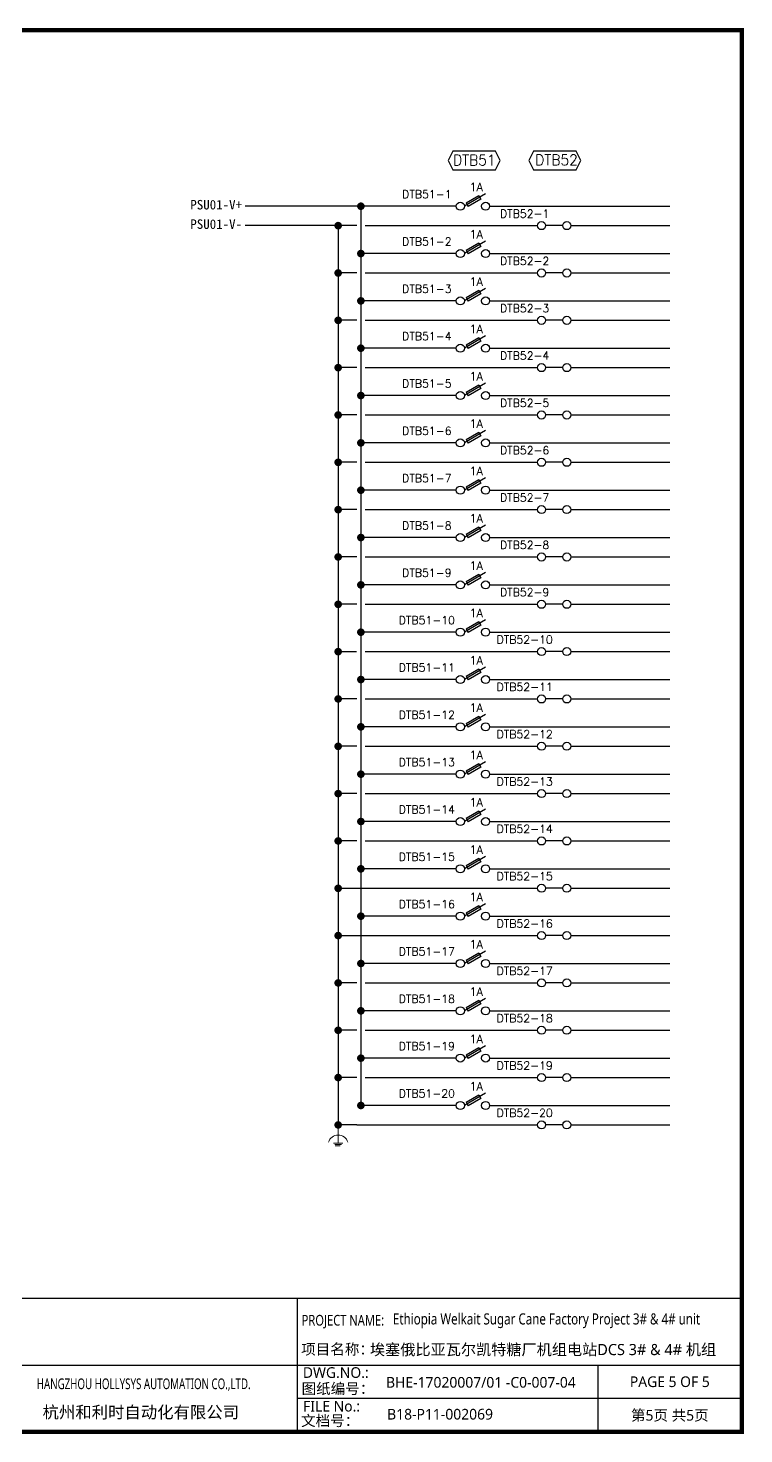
# Model space of a CAD drawing. Extents: x 81437 to 204847, y -54769 to -29444.
# Drawn here: x 118270 to 119881, y -41369 to -38208 of the extents above; entities that cross this region are included whole.
import ezdxf
from ezdxf.enums import TextEntityAlignment as Align
from ezdxf.lldxf.tags import DXFTag

# ---------------------------------------------------------------- set-up
doc = ezdxf.new("R2010")
doc.units = 0
doc.header["$LTSCALE"] = 100
doc.header["$MEASUREMENT"] = 0
for name, color, linetype in [('t', 1, 'Continuous'), ('TEXT', 7, 'Continuous'), ('WIRING', 3, 'Continuous')]:
    doc.layers.add(name, color=color, linetype=linetype)
doc.styles.add('HZTXT1', font='', dxfattribs={"width": 0.8})
doc.styles.add('ROMANS', font='romans', dxfattribs={"width": 0.8, "height": 2})
doc.styles.add('SIMPLEX', font='simplex')
doc.styles.get("Standard").update_dxf_attribs({"font": ''})
doc.styles.add('微软雅黑', font='')
doc.styles.get('HZTXT1').set_extended_font_data('SimSun')
doc.styles.get('Standard').set_extended_font_data('SimSun')
doc.styles.get('微软雅黑').set_extended_font_data('Microsoft YaHei')
tags = doc.linetypes.add('CENTER', pattern=[2, 1.25, -0.25, 0.25, -0.25]).pattern_tags.tags
tags[10:11] = [DXFTag(74, 4), DXFTag(75, 0), DXFTag(340, '0'), DXFTag(46, 1.0), DXFTag(50, 0.0), DXFTag(44, 0.0), DXFTag(45, 0.0)]
tags[8:9] = [DXFTag(74, 4), DXFTag(75, 0), DXFTag(340, '0'), DXFTag(46, 1.0), DXFTag(50, 0.0), DXFTag(44, 0.0), DXFTag(45, 0.0)]
tags[6:7] = [DXFTag(74, 4), DXFTag(75, 0), DXFTag(340, '0'), DXFTag(46, 1.0), DXFTag(50, 0.0), DXFTag(44, 0.0), DXFTag(45, 0.0)]
tags[4:5] = [DXFTag(74, 4), DXFTag(75, 0), DXFTag(340, '0'), DXFTag(46, 1.0), DXFTag(50, 0.0), DXFTag(44, 0.0), DXFTag(45, 0.0)]
tags = doc.linetypes.add('HIDDEN', pattern=[0.375, 0.25, -0.125]).pattern_tags.tags
tags[6:7] = [DXFTag(74, 4), DXFTag(75, 0), DXFTag(340, '0'), DXFTag(46, 1.0), DXFTag(50, 0.0), DXFTag(44, 0.0), DXFTag(45, 0.0)]
tags[4:5] = [DXFTag(74, 4), DXFTag(75, 0), DXFTag(340, '0'), DXFTag(46, 1.0), DXFTag(50, 0.0), DXFTag(44, 0.0), DXFTag(45, 0.0)]

# ---------------------------------------------------------------- blocks, each defined once
blk = doc.blocks.new('图框')
at = {"color": 7}
for p, q in [((3109.5, -2910.4), (3109.5, -3210.4)), ((2209.5, -3060.4), (3109.5, -3060.4)), ((3109.5, -3060.4), (4109.5, -3060.4)), ((3785.6, -3060.4), (3785.6, -3210.4)), ((4109.5, -3135.4), (3109.5, -3135.4))]:
    blk.add_line(p, q, dxfattribs=at)
at = {"color": 7, "const_width": 3}
blk.add_lwpolyline([(4109.5, -2910.4), (-6.2, -2910.4)], dxfattribs=at)
at = {"layer": 't', "color": 7, "const_width": 9.62}
blk.add_lwpolyline([(4109.5, -3210.4), (4109.5, -58.9), (-6.2, -58.9), (-6.2, -3210.4)], close=True, dxfattribs=at)
at = {"color": 7, "linetype": 'CENTER', "style": '微软雅黑'}
for s, height, p in [('项目名称：', 24, (3118.2, -3036.9)), ('图纸编号：', 24, (3119.1, -3125.5)), ('杭州和利时自动化有限公司', 27, (2536.4, -3180)), ('文档号：', 24, (3117.9, -3197.6))]:
    blk.add_text(s, height=height, dxfattribs=at).set_placement(p)
at = {"color": 7, "style": '微软雅黑', "flags": 8}
for tag, p, height in [('DWG.NAME:', (1375.5, -2969.2), 25), ('DWG.NO.:', (3122, -3089.3), 24), ('图纸编号', (3309.2, -3111.3), 24), ('FILENO.:', (3122.5, -3165), 24), ('文档号', (3311.6, -3183), 24)]:
    blk.add_attdef(tag, p, '', height=height, dxfattribs=at)
at = {"color": 7, "style": '微软雅黑', "width": 0.8, "flags": 8}
for tag, p, height in [('PROJECTNAME:', (3119.3, -2971.7), 24), ('PROJECT_NAME', (3324.7, -2969.2), 25)]:
    blk.add_attdef(tag, p, '', height=height, dxfattribs=at)
at = {"color": 7, "style": '微软雅黑', "flags": 8}
for tag, height, width, p in [('RENLIU', 24, 0.7, (692, -3009.2)), ('SHUFENWANG', 24, 0.7, (879.6, -3009.2)), ('FANGHOU', 24, 0.7, (1063.6, -3009.2)), ('DANDANLI', 24, 0.7, (1243.9, -3009.2)), ('#10STATIONONTROLCABINETCOVER', 30, 0.6, (1771.7, -3076)), ('HANGZHOUHOLLYSYSAUTOMATIONCO.,LTD.', 24, 0.7, (2763.9, -3104.6))]:
    blk.add_attdef(tag, text='', height=height, dxfattribs=dict(at, width=width)).set_placement(p, align=Align.MIDDLE)
for tag, p in [('图纸名称:', (1371.6, -3024.8)), ('项目名称', (3272.9, -3045.6))]:
    blk.add_attdef(tag, text='', height=25, dxfattribs=at).set_placement(p, align=Align.BOTTOM_LEFT)
at = {"color": 7, "flags": 8}
blk.add_attdef('A', text='', height=23, dxfattribs=at).set_placement((53.7, -3033.7), align=Align.MIDDLE)
at = {"color": 7, "style": '微软雅黑', "flags": 8}
for tag, height, p in [('设计时间', 23, (207.7, -3033.7)), ('刘仁', 23, (692, -3061.1)), ('王姝芬', 23, (879.6, -3061.1)), ('侯方', 23, (1063.6, -3061.1)), ('李丹丹', 23, (1243.9, -3061.1)), ('PAGEXOFX', 24, (3947.6, -3097.9)), ('REV.', 24, (53.2, -3121.9)), ('DATE', 24, (202.7, -3121.9)), ('DESCRIPTION', 24, (445.6, -3121.9)), ('PREPARED', 24, (692, -3121.9)), ('CHECKED', 24, (879.6, -3121.9)), ('SIGNED', 24, (1063.6, -3121.9)), ('APPROVED', 24, (1243.9, -3121.9)), ('图纸名称', 30, (1771.7, -3153.6)), ('第几页共几页', 24, (3947.6, -3172.9))]:
    blk.add_attdef(tag, text='', height=height, dxfattribs=at).set_placement(p, align=Align.MIDDLE)

msp = doc.modelspace()

# ---------------------------------------------------------------- linework, layer by layer
at = {"color": 1}
for p, q in [((119233.7, -38608.3), (118758.6, -38608.3)), ((119018.9, -38608.3), (119018.9, -40630.6)), ((119308.6, -38608.3), (119713.9, -38608.3)), ((119233.7, -38714.8), (119018.9, -38714.8)), ((119308.6, -38714.8), (119713.9, -38714.8)), ((119233.7, -38821.2), (119018.9, -38821.2)), ((119308.6, -38821.2), (119713.9, -38821.2)), ((119233.7, -38927.6), (119018.9, -38927.6)), ((119308.6, -38927.6), (119713.9, -38927.6)), ((119233.7, -39034.1), (119018.9, -39034.1)), ((119308.6, -39034.1), (119713.9, -39034.1)), ((119233.7, -39140.5), (119018.9, -39140.5)), ((119308.6, -39140.5), (119713.9, -39140.5)), ((119233.7, -39246.9), (119018.9, -39246.9)), ((119308.6, -39246.9), (119713.9, -39246.9)), ((119233.7, -39353.4), (119018.9, -39353.4)), ((119308.6, -39353.4), (119713.9, -39353.4)), ((119233.7, -39459.8), (119018.9, -39459.8)), ((119308.6, -39459.8), (119713.9, -39459.8)), ((119233.7, -39566.2), (119018.9, -39566.2)), ((119308.6, -39566.2), (119713.9, -39566.2)), ((119233.7, -39672.7), (119018.9, -39672.7)), ((119308.6, -39672.7), (119713.9, -39672.7)), ((119233.7, -39779.1), (119018.9, -39779.1)), ((119308.6, -39779.1), (119713.9, -39779.1)), ((119233.7, -39885.5), (119018.9, -39885.5)), ((119308.6, -39885.5), (119713.9, -39885.5)), ((119233.7, -39992), (119018.9, -39992)), ((119308.6, -39992), (119713.9, -39992)), ((119233.7, -40098.4), (119018.9, -40098.4)), ((119308.6, -40098.4), (119713.9, -40098.4)), ((119233.7, -40204.8), (119018.9, -40204.8)), ((119308.6, -40204.8), (119713.9, -40204.8)), ((119233.7, -40311.3), (119018.9, -40311.3)), ((119308.6, -40311.3), (119713.9, -40311.3)), ((119233.7, -40417.7), (119018.9, -40417.7)), ((119308.6, -40417.7), (119713.9, -40417.7)), ((119233.7, -40524.1), (119018.9, -40524.1)), ((119308.6, -40524.1), (119713.9, -40524.1)), ((119233.7, -40630.6), (119018.9, -40630.6)), ((119233.7, -40630.6), (119018.9, -40630.6)), ((119308.6, -40630.6), (119713.9, -40630.6))]:
    msp.add_line(p, q, dxfattribs=at)
at = {"color": 7, "linetype": 'Continuous'}
for p, q in [((119473.1, -38652), (119434.4, -38652)), ((119473.1, -38758.5), (119434.4, -38758.5)), ((119473.1, -38864.9), (119434.4, -38864.9)), ((119473.1, -38971.3), (119434.4, -38971.3)), ((119473.1, -39077.8), (119434.4, -39077.8)), ((119473.1, -39184.2), (119434.4, -39184.2)), ((119473.1, -39290.6), (119434.4, -39290.6)), ((119473.1, -39397.1), (119434.4, -39397.1)), ((119473.1, -39503.5), (119434.4, -39503.5)), ((119473.1, -39609.9), (119434.4, -39609.9)), ((119473.1, -39716.4), (119434.4, -39716.4)), ((119473.1, -39822.8), (119434.4, -39822.8)), ((119473.1, -39929.2), (119434.4, -39929.2)), ((119473.1, -40035.7), (119434.4, -40035.7)), ((119473.1, -40142.1), (119434.4, -40142.1)), ((119473.1, -40248.5), (119434.4, -40248.5)), ((119473.1, -40354.9), (119434.4, -40354.9)), ((119473.1, -40461.4), (119434.4, -40461.4)), ((119473.1, -40567.8), (119434.4, -40567.8)), ((119473.1, -40674.2), (119434.4, -40674.2))]:
    msp.add_line(p, q, dxfattribs=at)
at = {"color": 3, "lineweight": 0}
for p, q in [((118967.9, -40673.8), (118967.9, -40715.6)), ((118957.3, -40715.6), (118978.5, -40715.6)), ((118960, -40718.5), (118975.3, -40718.5)), ((118961, -40721.5), (118972.6, -40721.5))]:
    msp.add_line(p, q, dxfattribs=at)
at = {"color": 3}
for points in [[(119321.7, -38484.9), (119225.5, -38484.9), (119215.1, -38505.6), (119225.5, -38526.2), (119321.7, -38526.2), (119332.1, -38505.6), (119321.7, -38484.9)], [(119503.4, -38484.9), (119407.1, -38484.9), (119396.8, -38505.6), (119407.1, -38526.2), (119503.4, -38526.2), (119513.8, -38505.6), (119503.4, -38484.9)]]:
    msp.add_lwpolyline(points, dxfattribs=at)
at = {"color": 3, "const_width": 8.55}
for points in [[(119018.9, -38612.6, -1), (119018.9, -38604.1, -1)], [(119018.9, -38719.1, -1), (119018.9, -38710.5, -1)], [(119018.9, -38825.5, -1), (119018.9, -38816.9, -1)], [(119018.9, -38931.9, -1), (119018.9, -38923.4, -1)], [(119018.9, -39038.4, -1), (119018.9, -39029.8, -1)], [(119018.9, -39144.8, -1), (119018.9, -39136.2, -1)], [(119018.9, -39251.2, -1), (119018.9, -39242.7, -1)], [(119018.9, -39357.7, -1), (119018.9, -39349.1, -1)], [(119018.9, -39464.1, -1), (119018.9, -39455.5, -1)], [(119018.9, -39570.5, -1), (119018.9, -39562, -1)], [(119018.9, -39677, -1), (119018.9, -39668.4, -1)], [(119018.9, -39783.4, -1), (119018.9, -39774.8, -1)], [(119018.9, -39889.8, -1), (119018.9, -39881.3, -1)], [(119018.9, -39996.2, -1), (119018.9, -39987.7, -1)], [(119018.9, -40102.7, -1), (119018.9, -40094.1, -1)], [(119018.9, -40209.1, -1), (119018.9, -40200.6, -1)], [(119018.9, -40315.5, -1), (119018.9, -40307, -1)], [(119018.9, -40422, -1), (119018.9, -40413.4, -1)], [(119018.9, -40528.4, -1), (119018.9, -40519.9, -1)], [(119018.9, -40634.8, -1), (119018.9, -40626.3, -1)]]:
    msp.add_lwpolyline(points, format="xyb", close=True, dxfattribs=at)
at = {"color": 3, "lineweight": 0}
for centre, start, end in [((118966.3, -40718), 85.4404, 166.8945), ((118969.6, -40718), 13.1055, 94.5596)]:
    msp.add_arc(centre, 20.5, start, end, dxfattribs=at)
at = {"layer": 'TEXT', "color": 3}
for p, q in [((119299.5, -38580.5), (119251.8, -38608.3)), ((119255.5, -38600.6), (119284.1, -38584)), ((119289.1, -38592.6), (119260.5, -38609.1)), ((119284.1, -38584), (119289.1, -38592.6)), ((119255.5, -38600.6), (119260.5, -38609.1)), ((119299.5, -38686.9), (119251.8, -38714.8)), ((119255.5, -38707), (119284.1, -38690.5)), ((119284.1, -38690.5), (119289.1, -38699)), ((119255.5, -38707), (119260.5, -38715.5)), ((119289.1, -38699), (119260.5, -38715.5)), ((119299.5, -38793.3), (119251.8, -38821.2)), ((119255.5, -38813.5), (119284.1, -38796.9)), ((119255.5, -38813.5), (119260.5, -38822)), ((119289.1, -38805.4), (119260.5, -38822)), ((119284.1, -38796.9), (119289.1, -38805.4)), ((119299.5, -38899.8), (119251.8, -38927.6)), ((119255.5, -38919.9), (119284.1, -38903.3)), ((119289.1, -38911.9), (119260.5, -38928.4)), ((119284.1, -38903.3), (119289.1, -38911.9)), ((119255.5, -38919.9), (119260.5, -38928.4)), ((119299.5, -39006.2), (119251.8, -39034.1)), ((119255.5, -39026.3), (119284.1, -39009.8)), ((119255.5, -39026.3), (119260.5, -39034.8)), ((119289.1, -39018.3), (119260.5, -39034.8)), ((119284.1, -39009.8), (119289.1, -39018.3)), ((119299.5, -39112.6), (119251.8, -39140.5)), ((119255.5, -39132.8), (119284.1, -39116.2)), ((119255.5, -39132.8), (119260.5, -39141.3)), ((119289.1, -39124.7), (119260.5, -39141.3)), ((119284.1, -39116.2), (119289.1, -39124.7)), ((119299.5, -39219.1), (119251.8, -39246.9)), ((119255.5, -39239.2), (119284.1, -39222.6)), ((119284.1, -39222.6), (119289.1, -39231.2)), ((119255.5, -39239.2), (119260.5, -39247.7)), ((119289.1, -39231.2), (119260.5, -39247.7)), ((119299.5, -39325.5), (119251.8, -39353.4)), ((119255.5, -39345.6), (119284.1, -39329.1)), ((119255.5, -39345.6), (119260.5, -39354.1)), ((119289.1, -39337.6), (119260.5, -39354.1)), ((119284.1, -39329.1), (119289.1, -39337.6)), ((119299.5, -39431.9), (119251.8, -39459.8)), ((119255.5, -39452.1), (119284.1, -39435.5)), ((119289.1, -39444), (119260.5, -39460.6)), ((119284.1, -39435.5), (119289.1, -39444)), ((119255.5, -39452.1), (119260.5, -39460.6)), ((119299.5, -39538.4), (119251.8, -39566.2)), ((119255.5, -39558.5), (119284.1, -39541.9)), ((119284.1, -39541.9), (119289.1, -39550.5)), ((119255.5, -39558.5), (119260.5, -39567)), ((119289.1, -39550.5), (119260.5, -39567)), ((119299.5, -39644.8), (119251.8, -39672.7)), ((119255.5, -39664.9), (119284.1, -39648.4)), ((119255.5, -39664.9), (119260.5, -39673.4)), ((119289.1, -39656.9), (119260.5, -39673.4)), ((119284.1, -39648.4), (119289.1, -39656.9)), ((119299.5, -39751.2), (119251.8, -39779.1)), ((119255.5, -39771.4), (119284.1, -39754.8)), ((119289.1, -39763.3), (119260.5, -39779.9)), ((119284.1, -39754.8), (119289.1, -39763.3)), ((119255.5, -39771.4), (119260.5, -39779.9)), ((119299.5, -39857.7), (119251.8, -39885.5)), ((119255.5, -39877.8), (119284.1, -39861.2)), ((119284.1, -39861.2), (119289.1, -39869.8)), ((119255.5, -39877.8), (119260.5, -39886.3)), ((119289.1, -39869.8), (119260.5, -39886.3)), ((119299.5, -39964.1), (119251.8, -39992)), ((119255.5, -39984.2), (119284.1, -39967.7)), ((119255.5, -39984.2), (119260.5, -39992.7)), ((119289.1, -39976.2), (119260.5, -39992.7)), ((119284.1, -39967.7), (119289.1, -39976.2)), ((119299.5, -40070.5), (119251.8, -40098.4)), ((119255.5, -40090.7), (119284.1, -40074.1)), ((119289.1, -40082.6), (119260.5, -40099.2)), ((119284.1, -40074.1), (119289.1, -40082.6)), ((119255.5, -40090.7), (119260.5, -40099.2)), ((119299.5, -40177), (119251.8, -40204.8)), ((119255.5, -40197.1), (119284.1, -40180.5)), ((119255.5, -40197.1), (119260.5, -40205.6)), ((119289.1, -40189.1), (119260.5, -40205.6)), ((119284.1, -40180.5), (119289.1, -40189.1)), ((119299.5, -40283.4), (119251.8, -40311.3)), ((119255.5, -40303.5), (119284.1, -40287)), ((119255.5, -40303.5), (119260.5, -40312)), ((119289.1, -40295.5), (119260.5, -40312)), ((119284.1, -40287), (119289.1, -40295.5)), ((119299.5, -40389.8), (119251.8, -40417.7)), ((119255.5, -40409.9), (119284.1, -40393.4)), ((119284.1, -40393.4), (119289.1, -40401.9)), ((119255.5, -40409.9), (119260.5, -40418.5)), ((119289.1, -40401.9), (119260.5, -40418.5)), ((119299.5, -40496.3), (119251.8, -40524.1)), ((119255.5, -40516.4), (119284.1, -40499.8)), ((119255.5, -40516.4), (119260.5, -40524.9)), ((119289.1, -40508.4), (119260.5, -40524.9)), ((119284.1, -40499.8), (119289.1, -40508.4)), ((119299.5, -40602.7), (119251.8, -40630.6)), ((119255.5, -40622.8), (119284.1, -40606.3)), ((119289.1, -40614.8), (119260.5, -40631.3)), ((119284.1, -40606.3), (119289.1, -40614.8)), ((119255.5, -40622.8), (119260.5, -40631.3))]:
    msp.add_line(p, q, dxfattribs=at)
at = {"layer": 'WIRING', "color": 7, "linetype": 'Continuous'}
for p, q in [((119010.1, -38652), (118758.6, -38652)), ((118967.8, -38652), (118967.8, -40674.2)), ((119028.2, -38652), (119416.3, -38652)), ((119491.2, -38652), (119713.9, -38652)), ((119010, -38758.5), (118967.8, -38758.5)), ((119028.2, -38758.5), (119416.3, -38758.5)), ((119491.2, -38758.5), (119713.9, -38758.5)), ((119010, -38864.9), (118967.8, -38864.9)), ((119028.2, -38864.9), (119416.3, -38864.9)), ((119491.2, -38864.9), (119713.9, -38864.9)), ((119010, -38971.3), (118967.8, -38971.3)), ((119028.2, -38971.3), (119416.3, -38971.3)), ((119491.2, -38971.3), (119713.9, -38971.3)), ((119010, -39077.8), (118967.8, -39077.8)), ((119028.2, -39077.8), (119416.3, -39077.8)), ((119491.2, -39077.8), (119713.9, -39077.8)), ((119010, -39184.2), (118967.8, -39184.2)), ((119028.2, -39184.2), (119416.3, -39184.2)), ((119491.2, -39184.2), (119713.9, -39184.2)), ((119010, -39290.6), (118967.8, -39290.6)), ((119028.2, -39290.6), (119416.3, -39290.6)), ((119491.2, -39290.6), (119713.9, -39290.6)), ((119010, -39397.1), (118967.8, -39397.1)), ((119028.2, -39397.1), (119416.3, -39397.1)), ((119491.2, -39397.1), (119713.9, -39397.1)), ((119010, -39503.5), (118967.8, -39503.5)), ((119028.2, -39503.5), (119416.3, -39503.5)), ((119491.2, -39503.5), (119713.9, -39503.5)), ((118967.8, -39609.9), (119009, -39609.9)), ((119028.2, -39609.9), (119416.3, -39609.9)), ((119491.2, -39609.9), (119713.9, -39609.9)), ((119010, -39716.4), (118967.8, -39716.4)), ((119028.2, -39716.4), (119416.3, -39716.4)), ((119491.2, -39716.4), (119713.9, -39716.4)), ((119010, -39822.8), (118967.8, -39822.8)), ((119028.2, -39822.8), (119416.3, -39822.8)), ((119491.2, -39822.8), (119713.9, -39822.8)), ((119010, -39929.2), (118967.8, -39929.2)), ((119028.2, -39929.2), (119416.3, -39929.2)), ((119491.2, -39929.2), (119713.9, -39929.2)), ((119010, -40035.7), (118967.8, -40035.7)), ((119028.2, -40035.7), (119416.3, -40035.7)), ((119491.2, -40035.7), (119713.9, -40035.7)), ((118967.8, -40142.1), (119416.3, -40142.1)), ((119491.2, -40142.1), (119713.9, -40142.1)), ((118972.1, -40248.5), (119416.3, -40248.5)), ((119491.2, -40248.5), (119713.9, -40248.5)), ((119010, -40354.9), (118967.8, -40354.9)), ((119028.2, -40354.9), (119416.3, -40354.9)), ((119491.2, -40354.9), (119713.9, -40354.9)), ((119010, -40461.4), (118967.8, -40461.4)), ((119028.2, -40461.4), (119416.3, -40461.4)), ((119491.2, -40461.4), (119713.9, -40461.4)), ((119010, -40567.8), (118967.8, -40567.8)), ((119028.2, -40567.8), (119416.3, -40567.8)), ((119491.2, -40567.8), (119713.9, -40567.8)), ((119010, -40674.2), (118967.8, -40674.2)), ((119010.1, -40674.2), (118967.9, -40674.2)), ((119010.1, -40674.2), (119416.3, -40674.2)), ((119491.2, -40674.2), (119713.9, -40674.2))]:
    msp.add_line(p, q, dxfattribs=at)
at = {"layer": 'WIRING', "color": 3, "const_width": 8.55}
for points in [[(118967.8, -38656.3, -1), (118967.8, -38647.7, -1)], [(118967.8, -38762.7, -1), (118967.8, -38754.2, -1)], [(118967.8, -38869.2, -1), (118967.8, -38860.6, -1)], [(118967.8, -38975.6, -1), (118967.8, -38967, -1)], [(118967.8, -39082, -1), (118967.8, -39073.5, -1)], [(118967.8, -39188.5, -1), (118967.8, -39179.9, -1)], [(118967.8, -39294.9, -1), (118967.8, -39286.3, -1)], [(118967.8, -39401.3, -1), (118967.8, -39392.8, -1)], [(118967.8, -39507.8, -1), (118967.8, -39499.2, -1)], [(118967.8, -39614.2, -1), (118967.8, -39605.6, -1)], [(118967.8, -39720.6, -1), (118967.8, -39712.1, -1)], [(118967.8, -39827.1, -1), (118967.8, -39818.5, -1)], [(118967.8, -39933.5, -1), (118967.8, -39924.9, -1)], [(118967.8, -40039.9, -1), (118967.8, -40031.4, -1)], [(118967.8, -40146.4, -1), (118967.8, -40137.8, -1)], [(118967.8, -40252.8, -1), (118967.8, -40244.2, -1)], [(118967.8, -40359.2, -1), (118967.8, -40350.7, -1)], [(118967.8, -40465.7, -1), (118967.8, -40457.1, -1)], [(118967.8, -40572.1, -1), (118967.8, -40563.5, -1)], [(118967.8, -40678.5, -1), (118967.8, -40670, -1)]]:
    msp.add_lwpolyline(points, format="xyb", close=True, dxfattribs=at)
at = {"layer": 'WIRING', "color": 3}
for centre in [(119242.7, -38608.3), (119299.5, -38608.3), (119425.4, -38652), (119482.2, -38652), (119242.7, -38714.8), (119299.5, -38714.8), (119425.4, -38758.5), (119482.2, -38758.5), (119242.7, -38821.2), (119299.5, -38821.2), (119425.4, -38864.9), (119482.2, -38864.9), (119242.7, -38927.6), (119299.5, -38927.6), (119425.4, -38971.3), (119482.2, -38971.3), (119242.7, -39034.1), (119299.5, -39034.1), (119425.4, -39077.8), (119482.2, -39077.8), (119242.7, -39140.5), (119299.5, -39140.5), (119425.4, -39184.2), (119482.2, -39184.2), (119242.7, -39246.9), (119299.5, -39246.9), (119425.4, -39290.6), (119482.2, -39290.6), (119242.7, -39353.4), (119299.5, -39353.4), (119425.4, -39397.1), (119482.2, -39397.1), (119242.7, -39459.8), (119299.5, -39459.8), (119425.4, -39503.5), (119482.2, -39503.5), (119242.7, -39566.2), (119299.5, -39566.2), (119425.4, -39609.9), (119482.2, -39609.9), (119242.7, -39672.7), (119299.5, -39672.7), (119425.4, -39716.4), (119482.2, -39716.4), (119242.7, -39779.1), (119299.5, -39779.1), (119425.4, -39822.8), (119482.2, -39822.8), (119242.7, -39885.5), (119299.5, -39885.5), (119425.4, -39929.2), (119482.2, -39929.2), (119242.7, -39992), (119299.5, -39992), (119425.4, -40035.7), (119482.2, -40035.7), (119242.7, -40098.4), (119299.5, -40098.4), (119425.4, -40142.1), (119482.2, -40142.1), (119242.7, -40204.8), (119299.5, -40204.8), (119425.4, -40248.5), (119482.2, -40248.5), (119242.7, -40311.3), (119299.5, -40311.3), (119425.4, -40354.9), (119482.2, -40354.9), (119242.7, -40417.7), (119299.5, -40417.7), (119425.4, -40461.4), (119482.2, -40461.4), (119242.7, -40524.1), (119299.5, -40524.1), (119425.4, -40567.8), (119482.2, -40567.8), (119242.7, -40630.6), (119299.5, -40630.6), (119425.4, -40674.2), (119482.2, -40674.2)]:
    msp.add_circle(centre, 9.06, dxfattribs=at)

# ---------------------------------------------------------------- block references
at = {"color": 1}
ref = msp.add_blockref('图框', (115766.4, -38153.8), dxfattribs=at)
ref.add_attrib('PROJECTNAME:', 'PROJECT NAME:', (118885.7, -41125.5), dxfattribs={"color": 7, "height": 24, "style": '微软雅黑', "width": 0.8})
ref.add_attrib('FILENO.:', 'FILE No.:', (118888.9, -41318.8), dxfattribs={"color": 7, "height": 24, "style": '微软雅黑'})
ref.add_attrib('DWG.NO.:', 'DWG.NO.:', (118888.4, -41243.1), dxfattribs={"color": 7, "height": 24, "style": '微软雅黑'})
ref.add_attrib('PAGEXOFX', 'PAGE 5 OF 5', dxfattribs={"color": 7, "height": 24, "style": '微软雅黑', "flags": 8}).set_placement((119714, -41251.7), align=Align.MIDDLE)
ref.add_attrib('PROJECT_NAME', 'Ethiopia Welkait Sugar Cane Factory Project 3# & 4# unit', (119091.1, -41123), dxfattribs={"color": 7, "height": 25, "style": '微软雅黑', "width": 0.8})
ref.add_attrib('项目名称', '埃塞俄比亚瓦尔凯特糖厂机组电站DCS 3# & 4# 机组', dxfattribs={"color": 7, "height": 25, "style": '微软雅黑'}).set_placement((119039.3, -41199.4), align=Align.BOTTOM_LEFT)
ref.add_attrib('HANGZHOUHOLLYSYSAUTOMATIONCO.,LTD.', 'HANGZHOU HOLLYSYS AUTOMATION CO.,LTD.', dxfattribs={"color": 7, "height": 24, "style": '微软雅黑', "width": 0.7}).set_placement((118530.3, -41258.4), align=Align.MIDDLE)
ref.add_attrib('文档号', 'B18-P11-002069', (119078, -41336.8), dxfattribs={"color": 7, "height": 24, "style": '微软雅黑', "flags": 8})
ref.add_attrib('图纸编号', 'BHE-17020007/01 -C0-007-04', (119075.6, -41265.1), dxfattribs={"color": 7, "height": 24, "style": '微软雅黑', "flags": 8})
ref.add_attrib('第几页共几页', '第5页 共5页', dxfattribs={"color": 7, "height": 24, "style": '微软雅黑', "flags": 8}).set_placement((119714, -41326.7), align=Align.MIDDLE)

# ---------------------------------------------------------------- texts
at = {"lineweight": -3, "style": 'HZTXT1'}
for s, p in [('PSU01-V+', (118751.5, -38615.6)), ('PSU01-V-', (118751.5, -38659.3))]:
    msp.add_text(s, height=21.38, dxfattribs=at).set_placement(p, align=Align.RIGHT)
at = {"linetype": 'HIDDEN', "style": 'ROMANS'}
for s, p in [('DTB51-1', (119167.3, -38581.4)), ('DTB51-2', (119167.3, -38687.8)), ('DTB51-3', (119167.3, -38794.2)), ('DTB51-4', (119167.3, -38900.7)), ('DTB51-5', (119167.3, -39007.1)), ('DTB51-6', (119167.3, -39113.5)), ('DTB51-7', (119167.3, -39220)), ('DTB51-8', (119167.3, -39326.4)), ('DTB51-9', (119167.3, -39432.8)), ('DTB51-10', (119167.3, -39539.3)), ('DTB51-11', (119167.3, -39645.7)), ('DTB51-12', (119167.3, -39752.1)), ('DTB51-13', (119167.3, -39858.6)), ('DTB51-14', (119167.3, -39965)), ('DTB51-15', (119167.3, -40071.4)), ('DTB51-16', (119167.3, -40177.9)), ('DTB51-17', (119167.3, -40284.3)), ('DTB51-18', (119167.3, -40390.7)), ('DTB51-19', (119167.3, -40497.2)), ('DTB51-20', (119167.3, -40603.6))]:
    msp.add_text(s, height=18, dxfattribs=at).set_placement(p, align=Align.MIDDLE)
at = {"color": 7, "linetype": 'HIDDEN', "style": 'ROMANS'}
for s, p in [('DTB52-1', (119387.4, -38625.1)), ('DTB52-2', (119387.4, -38731.5)), ('DTB52-3', (119387.4, -38837.9)), ('DTB52-4', (119387.4, -38944.4)), ('DTB52-5', (119387.4, -39050.8)), ('DTB52-6', (119387.4, -39157.2)), ('DTB52-7', (119387.4, -39263.6)), ('DTB52-8', (119387.4, -39370.1)), ('DTB52-9', (119387.4, -39476.5)), ('DTB52-10', (119387.4, -39582.9)), ('DTB52-11', (119387.4, -39689.4)), ('DTB52-12', (119387.4, -39795.8)), ('DTB52-13', (119387.4, -39902.2)), ('DTB52-14', (119387.4, -40008.7)), ('DTB52-15', (119387.4, -40115.1)), ('DTB52-16', (119387.4, -40221.5)), ('DTB52-17', (119387.4, -40328)), ('DTB52-18', (119387.4, -40434.4)), ('DTB52-19', (119387.4, -40540.8)), ('DTB52-20', (119387.4, -40647.3))]:
    msp.add_text(s, height=18, dxfattribs=at).set_placement(p, align=Align.MIDDLE)
at = {"layer": 'TEXT', "lineweight": -3, "style": 'ROMANS', "width": 0.95}
for s, p in [('DTB51', (119274.2, -38504.7)), ('DTB52', (119459.1, -38504.1))]:
    msp.add_text(s, height=24, dxfattribs=at).set_placement(p, align=Align.MIDDLE)
at = {"layer": 'TEXT', "color": 3, "style": 'SIMPLEX'}
for p in [(119278.3, -38574.6), (119278.3, -38681), (119278.3, -38787.4), (119278.3, -38893.9), (119278.3, -39000.3), (119278.3, -39106.7), (119278.3, -39213.2), (119278.3, -39319.6), (119278.3, -39426), (119278.3, -39532.5), (119278.3, -39638.9), (119278.3, -39745.3), (119278.3, -39851.8), (119278.3, -39958.2), (119278.3, -40064.6), (119278.3, -40171.1), (119278.3, -40277.5), (119278.3, -40383.9), (119278.3, -40490.4), (119278.3, -40596.8)]:
    msp.add_text('1A', height=18.47, dxfattribs=at).set_placement(p, align=Align.CENTER)

doc.saveas('drawing.dxf')
